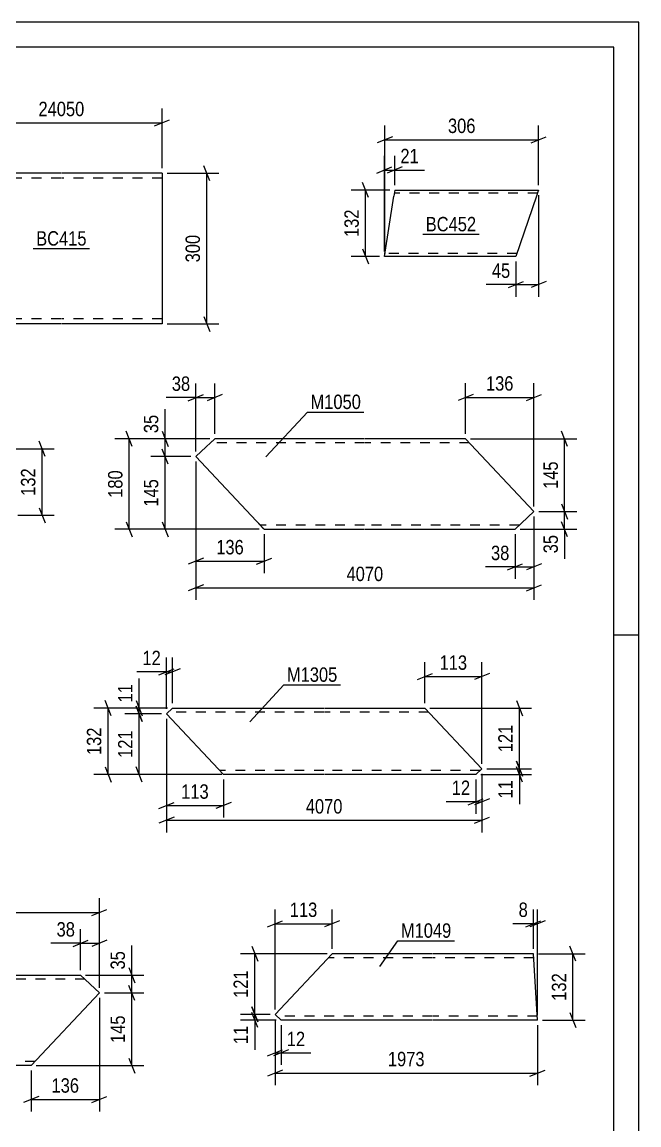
# Model space of a CAD drawing. Header units: millimetres. Extents: x 0 to 594, y 0 to 420.
# Drawn here: x 471.2 to 594, y 200.5 to 420 of the extents above; entities that cross this region are included whole.
import ezdxf

# ---------------------------------------------------------------- set-up
doc = ezdxf.new("R2010")
doc.units = ezdxf.units.MM
doc.linetypes.add('DXK_LINE_DOT2', pattern=[3.9198, 1.9599, -1.9599])
doc.styles.add('Arial Narrow', font='ARIALN.TTF', dxfattribs={"height": 0.2})

# ---------------------------------------------------------------- blocks, each defined once
blk = doc.blocks.new('Unknown-761544929-1135')
at = {"color": 5, "linetype": 'Continuous'}
for p, q in [((594, 420), (0, 420)), ((594, 0), (594, 420)), ((589, 415), (5, 415)), ((589, 5), (589, 415)), ((594, 298), (589, 298))]:
    blk.add_line(p, q, dxfattribs=at)
blk = doc.blocks.new('Part-761544929-9273 - 9272')
at = {"color": 2, "linetype": 'Continuous'}
for p, q in [((499.92, 282.35), (501.12, 283.48)), ((501.12, 283.48), (531.27, 283.48)), ((531.37, 283.48), (551.37, 283.48)), ((551.37, 283.48), (562.72, 271.41)), ((511.27, 270.28), (499.92, 282.35)), ((531.27, 270.28), (511.27, 270.28)), ((561.51, 270.28), (531.37, 270.28)), ((562.72, 271.41), (561.51, 270.28))]:
    blk.add_line(p, q, dxfattribs=at)
at = {"color": 7, "linetype": 'DXK_LINE_DOT2'}
for p, q in [((531.27, 282.68), (500.27, 282.68)), ((552.12, 282.68), (531.37, 282.68)), ((531.27, 271.08), (510.52, 271.08)), ((562.36, 271.08), (531.37, 271.08))]:
    blk.add_line(p, q, dxfattribs=at)
blk = doc.blocks.new('Part-761544929-9281 - 9280')
at = {"color": 2, "linetype": 'Continuous'}
for p, q in [((521.54, 222.53), (532.89, 234.6)), ((552.89, 234.6), (532.89, 234.6)), ((572.99, 234.6), (552.99, 234.6)), ((573.8, 221.4), (572.99, 234.6)), ((522.74, 221.4), (521.54, 222.53)), ((552.89, 221.4), (522.74, 221.4)), ((573.8, 221.4), (552.99, 221.4))]:
    blk.add_line(p, q, dxfattribs=at)
at = {"color": 7, "linetype": 'DXK_LINE_DOT2'}
for p, q in [((552.89, 233.8), (532.14, 233.8)), ((573.04, 233.8), (552.99, 233.8)), ((552.89, 222.2), (521.89, 222.2)), ((573.75, 222.2), (552.99, 222.2)), ((573.75, 222.2), (573.75, 222.26))]:
    blk.add_line(p, q, dxfattribs=at)
blk = doc.blocks.new('Part-761544929-9322 - 9321')
at = {"color": 2, "linetype": 'Continuous'}
for p, q in [((509.52, 337.07), (507.82, 335.47)), ((539.37, 337.07), (509.52, 337.07)), ((559.47, 337.07), (539.47, 337.07)), ((573.08, 322.6), (559.47, 337.07)), ((507.82, 335.47), (505.77, 333.54)), ((517.87, 320.67), (505.77, 333.54)), ((519.37, 319.07), (517.87, 320.67)), ((573.08, 322.6), (569.32, 319.07)), ((519.37, 319.07), (539.37, 319.07)), ((539.47, 319.07), (569.32, 319.07))]:
    blk.add_line(p, q, dxfattribs=at)
at = {"color": 7, "linetype": 'DXK_LINE_DOT2'}
for p, q in [((509.52, 337.07), (508.47, 336.08)), ((539.37, 336.27), (508.67, 336.27)), ((560.22, 336.27), (539.47, 336.27)), ((519.26, 319.19), (517.87, 320.67)), ((539.37, 319.87), (518.62, 319.87)), ((570.17, 319.87), (539.47, 319.87))]:
    blk.add_line(p, q, dxfattribs=at)
blk = doc.blocks.new('Part-761544929-9354 - 9353')
at = {"color": 2, "linetype": 'Continuous'}
for p, q in [((432.82, 213.95), (431.81, 230.35)), ((431.81, 230.35), (452.87, 230.35)), ((452.97, 230.35), (482.82, 230.35)), ((486.57, 226.81), (482.82, 230.35)), ((472.97, 212.35), (486.57, 226.81)), ((432.92, 212.35), (432.82, 213.95)), ((452.87, 212.35), (432.92, 212.35)), ((472.97, 212.35), (452.97, 212.35))]:
    blk.add_line(p, q, dxfattribs=at)
at = {"color": 7, "linetype": 'DXK_LINE_DOT2'}
for p, q in [((452.87, 229.55), (431.86, 229.55)), ((483.67, 229.55), (452.97, 229.55)), ((432.91, 212.47), (432.82, 213.95)), ((432.87, 213.15), (432.86, 213.21)), ((452.87, 213.15), (432.87, 213.15)), ((473.72, 213.15), (452.97, 213.15))]:
    blk.add_line(p, q, dxfattribs=at)
blk = doc.blocks.new('Part-761544929-9417 - 9416')
at = {"color": 2, "linetype": 'Continuous'}
for p, q in [((478.95, 389.92), (458.95, 389.92)), ((458.95, 361.92), (458.95, 389.92)), ((499.05, 389.92), (479.05, 389.92)), ((499.05, 389.92), (499.05, 359.92)), ((458.95, 361.92), (458.95, 359.92)), ((478.95, 359.92), (458.95, 359.92)), ((499.05, 359.92), (479.05, 359.92))]:
    blk.add_line(p, q, dxfattribs=at)
at = {"color": 7, "linetype": 'DXK_LINE_DOT2'}
for p, q in [((478.95, 388.92), (458.95, 388.92)), ((499.05, 388.92), (479.05, 388.92)), ((458.95, 360.07), (458.95, 361.92)), ((458.95, 360.92), (458.95, 361)), ((478.95, 360.92), (458.95, 360.92)), ((499.05, 360.92), (479.05, 360.92)), ((499.05, 360.92), (499.05, 361))]:
    blk.add_line(p, q, dxfattribs=at)
blk = doc.blocks.new('Part-761544929-16396 - 16395')
at = {"color": 2, "linetype": 'Continuous'}
for p, q in [((545.38, 386.57), (545.19, 385.37)), ((545.38, 386.57), (574.01, 386.57)), ((573.98, 386.47), (573.89, 386.21)), ((574.01, 386.57), (573.98, 386.47)), ((543.31, 373.37), (545.19, 385.37)), ((573.6, 385.37), (569.49, 373.37)), ((573.89, 386.21), (573.6, 385.37)), ((569.49, 373.37), (543.31, 373.37))]:
    blk.add_line(p, q, dxfattribs=at)
at = {"color": 7, "linetype": 'DXK_LINE_DOT2'}
for p, q in [((545.37, 386.47), (545.32, 386.21)), ((545.38, 386.57), (545.37, 386.47)), ((574.01, 386.57), (573.89, 386.21)), ((573.81, 385.97), (545.29, 385.97)), ((543.41, 374.01), (543.4, 373.97)), ((543.4, 373.97), (543.41, 374.01)), ((569.69, 373.97), (543.4, 373.97)), ((543.42, 374.11), (543.41, 374.01)), ((543.41, 374.01), (543.42, 374.11))]:
    blk.add_line(p, q, dxfattribs=at)
blk = doc.blocks.new('StraightDimension-761544929-9584 - 9272')
at = {"color": 7, "linetype": 'Continuous'}
for p, q in [((499.92, 281.35), (499.92, 258.76)), ((562.72, 270.41), (562.72, 258.76)), ((501.42, 261.76), (498.42, 260.56)), ((499.92, 261.16), (562.72, 261.16)), ((561.22, 260.56), (564.22, 261.76))]:
    blk.add_line(p, q, dxfattribs=at)
at = {"color": 0}
blk.add_wipeout([(535.57, 261.91), (535.57, 266.11), (527.06, 266.11), (527.06, 261.91)], dxfattribs=at)
at = {"color": 3, "style": 'Arial Narrow'}
blk.add_text('4070', height=2.863, dxfattribs=at).set_placement((527.66, 262.51))
blk = doc.blocks.new('StraightDimension-761544929-9560 - 9272')
at = {"color": 7, "linetype": 'Continuous'}
for p, q in [((551.37, 284.48), (551.37, 292.61)), ((562.72, 272.41), (562.72, 292.61)), ((549.87, 289.16), (552.87, 290.36)), ((551.37, 289.76), (562.72, 289.76)), ((564.22, 290.36), (561.22, 289.16))]:
    blk.add_line(p, q, dxfattribs=at)
at = {"color": 0}
blk.add_wipeout([(560.38, 290.51), (560.38, 294.71), (553.7, 294.71), (553.7, 290.51)], dxfattribs=at)
at = {"color": 3, "style": 'Arial Narrow'}
blk.add_text('113', height=2.863, dxfattribs=at).set_placement((554.3, 291.11))
blk = doc.blocks.new('StraightDimension-761544929-9552 - 9272')
at = {"color": 7, "linetype": 'Continuous'}
for p, q in [((562.72, 270.41), (562.72, 262.45)), ((561.51, 269.28), (561.51, 262.45)), ((560.01, 264.25), (563.01, 265.45)), ((564.22, 265.45), (561.22, 264.25)), ((561.51, 264.85), (562.72, 264.85))]:
    blk.add_line(p, q, dxfattribs=at)
at = {"color": 0}
blk.add_wipeout([(560.99, 265.6), (560.99, 269.8), (556.13, 269.8), (556.13, 265.6)], dxfattribs=at)
at = {"color": 7, "linetype": 'Continuous'}
blk.add_line((561.51, 264.85), (555.61, 264.85), dxfattribs=at)
blk.add_line((561.51, 264.85), (555.61, 264.85), dxfattribs=at)
at = {"color": 3, "style": 'Arial Narrow'}
blk.add_text('12', height=2.863, dxfattribs=at).set_placement((556.73, 266.2))
blk = doc.blocks.new('StraightDimension-761544929-17130 - 9272')
at = {"color": 7, "linetype": 'Continuous'}
for p, q in [((500.12, 283.48), (485.43, 283.48)), ((488.88, 281.98), (487.68, 284.98)), ((488.28, 270.28), (488.28, 283.48)), ((510.92, 270.28), (485.43, 270.28)), ((487.68, 271.78), (488.88, 268.78))]:
    blk.add_line(p, q, dxfattribs=at)
at = {"color": 0}
blk.add_wipeout([(487.53, 280.22), (483.33, 280.22), (483.33, 273.54), (487.53, 273.54)], dxfattribs=at)
at = {"color": 3, "style": 'Arial Narrow'}
blk.add_text('132', height=2.863, rotation=90.0002, dxfattribs=at).set_placement((486.93, 274.14))
blk = doc.blocks.new('StraightDimension-761544929-17097 - 9272')
at = {"color": 7, "linetype": 'Continuous'}
for p, q in [((500.12, 283.48), (491.64, 283.48)), ((493.89, 284.98), (495.09, 281.98)), ((495.09, 280.85), (493.89, 283.85)), ((494.49, 282.35), (494.49, 283.48)), ((498.92, 282.35), (491.64, 282.35))]:
    blk.add_line(p, q, dxfattribs=at)
at = {"color": 0}
blk.add_wipeout([(493.74, 288.86), (489.54, 288.86), (489.54, 284.01), (493.74, 284.01)], dxfattribs=at)
at = {"color": 7, "linetype": 'Continuous'}
blk.add_line((494.49, 283.48), (494.49, 289.39), dxfattribs=at)
blk.add_line((494.49, 283.48), (494.49, 289.39), dxfattribs=at)
at = {"color": 3, "style": 'Arial Narrow'}
blk.add_text('11', height=2.863, rotation=90.0002, dxfattribs=at).set_placement((493.14, 284.61))
blk = doc.blocks.new('StraightDimension-761544929-9564 - 9272')
at = {"color": 7, "linetype": 'Continuous'}
for p, q in [((499.92, 283.35), (499.92, 293.53)), ((501.12, 284.48), (501.12, 293.53)), ((498.42, 290.08), (501.42, 291.28)), ((502.62, 291.28), (499.62, 290.08)), ((499.92, 290.68), (501.12, 290.68))]:
    blk.add_line(p, q, dxfattribs=at)
at = {"color": 0}
blk.add_wipeout([(499.39, 291.43), (499.39, 295.63), (494.54, 295.63), (494.54, 291.43)], dxfattribs=at)
at = {"color": 7, "linetype": 'Continuous'}
blk.add_line((499.92, 290.68), (494.01, 290.68), dxfattribs=at)
blk.add_line((499.92, 290.68), (494.01, 290.68), dxfattribs=at)
at = {"color": 3, "style": 'Arial Narrow'}
blk.add_text('12', height=2.863, dxfattribs=at).set_placement((495.14, 292.03))
blk = doc.blocks.new('StraightDimension-761544929-9556 - 9272')
at = {"color": 7, "linetype": 'Continuous'}
for p, q in [((499.92, 281.35), (499.92, 261.7)), ((511.27, 269.28), (511.27, 261.7)), ((498.42, 263.5), (501.42, 264.7)), ((499.92, 264.1), (511.27, 264.1)), ((512.77, 264.7), (509.77, 263.5))]:
    blk.add_line(p, q, dxfattribs=at)
at = {"color": 0}
blk.add_wipeout([(508.94, 264.85), (508.94, 269.05), (502.25, 269.05), (502.25, 264.85)], dxfattribs=at)
at = {"color": 3, "style": 'Arial Narrow'}
blk.add_text('113', height=2.863, dxfattribs=at).set_placement((502.85, 265.45))
blk = doc.blocks.new('StraightDimension-761544929-17098 - 9272')
at = {"color": 7, "linetype": 'Continuous'}
for p, q in [((493.89, 283.85), (495.09, 280.85)), ((498.92, 282.35), (491.64, 282.35)), ((494.49, 270.28), (494.49, 282.35)), ((510.27, 270.28), (491.64, 270.28)), ((495.09, 268.78), (493.89, 271.78))]:
    blk.add_line(p, q, dxfattribs=at)
at = {"color": 0}
blk.add_wipeout([(493.74, 279.66), (489.54, 279.66), (489.54, 272.97), (493.74, 272.97)], dxfattribs=at)
at = {"color": 3, "style": 'Arial Narrow'}
blk.add_text('121', height=2.863, rotation=90.0002, dxfattribs=at).set_placement((493.14, 273.57))
blk = doc.blocks.new('StraightDimension-761544929-17147 - 9272')
at = {"color": 7, "linetype": 'Continuous'}
for p, q in [((552.37, 283.48), (572.6, 283.48)), ((569.6, 284.98), (570.8, 281.98)), ((570.2, 271.41), (570.2, 283.48)), ((570.8, 269.91), (569.6, 272.91)), ((563.72, 271.41), (572.6, 271.41))]:
    blk.add_line(p, q, dxfattribs=at)
at = {"color": 0}
blk.add_wipeout([(569.45, 280.79), (565.25, 280.79), (565.25, 274.11), (569.45, 274.11)], dxfattribs=at)
at = {"color": 3, "style": 'Arial Narrow'}
blk.add_text('121', height=2.863, rotation=90.0002, dxfattribs=at).set_placement((568.85, 274.71))
blk = doc.blocks.new('StraightDimension-761544929-17148 - 9272')
at = {"color": 7, "linetype": 'Continuous'}
for p, q in [((569.6, 272.91), (570.8, 269.91)), ((562.51, 270.28), (572.6, 270.28)), ((563.72, 271.41), (572.6, 271.41)), ((570.8, 268.78), (569.6, 271.78)), ((570.2, 270.28), (570.2, 271.41))]:
    blk.add_line(p, q, dxfattribs=at)
at = {"color": 0}
blk.add_wipeout([(569.45, 269.76), (565.25, 269.76), (565.25, 264.9), (569.45, 264.9)], dxfattribs=at)
at = {"color": 7, "linetype": 'Continuous'}
blk.add_line((570.2, 270.28), (570.2, 264.38), dxfattribs=at)
blk.add_line((570.2, 270.28), (570.2, 264.38), dxfattribs=at)
at = {"color": 3, "style": 'Arial Narrow'}
blk.add_text('11', height=2.863, rotation=90.0002, dxfattribs=at).set_placement((568.85, 265.5))
blk = doc.blocks.new('StraightDimension-761544929-9596 - 9280')
at = {"color": 7, "linetype": 'Continuous'}
for p, q in [((521.54, 221.53), (521.54, 212.47)), ((522.74, 220.4), (522.74, 212.47)), ((520.04, 214.27), (523.04, 215.47)), ((524.24, 215.47), (521.24, 214.27)), ((521.54, 214.87), (522.74, 214.87))]:
    blk.add_line(p, q, dxfattribs=at)
at = {"color": 0}
blk.add_wipeout([(528.12, 215.62), (528.12, 219.82), (523.27, 219.82), (523.27, 215.62)], dxfattribs=at)
at = {"color": 7, "linetype": 'Continuous'}
blk.add_line((522.74, 214.87), (528.65, 214.87), dxfattribs=at)
blk.add_line((522.74, 214.87), (528.65, 214.87), dxfattribs=at)
at = {"color": 3, "style": 'Arial Narrow'}
blk.add_text('12', height=2.863, dxfattribs=at).set_placement((523.87, 216.22))
blk = doc.blocks.new('StraightDimension-761544929-9588 - 9280')
at = {"color": 7, "linetype": 'Continuous'}
for p, q in [((572.99, 235.6), (572.99, 243.43)), ((573.8, 222.4), (573.8, 243.43)), ((571.49, 239.98), (574.49, 241.18)), ((575.3, 241.18), (572.3, 239.98)), ((572.99, 240.58), (573.8, 240.58))]:
    blk.add_line(p, q, dxfattribs=at)
at = {"color": 0}
blk.add_wipeout([(572.46, 241.33), (572.46, 245.53), (569.44, 245.53), (569.44, 241.33)], dxfattribs=at)
at = {"color": 7, "linetype": 'Continuous'}
blk.add_line((572.99, 240.58), (568.91, 240.58), dxfattribs=at)
blk.add_line((572.99, 240.58), (568.91, 240.58), dxfattribs=at)
at = {"color": 3, "style": 'Arial Narrow'}
blk.add_text('8', height=2.86, dxfattribs=at).set_placement((570.04, 241.93))
blk = doc.blocks.new('StraightDimension-761544929-9608 - 9280')
at = {"color": 7, "linetype": 'Continuous'}
for p, q in [((581.46, 233.1), (580.26, 236.1)), ((573.99, 234.6), (583.26, 234.6)), ((580.86, 221.4), (580.86, 234.6)), ((580.26, 222.9), (581.46, 219.9)), ((574.8, 221.4), (583.26, 221.4))]:
    blk.add_line(p, q, dxfattribs=at)
at = {"color": 0}
blk.add_wipeout([(580.11, 231.34), (575.91, 231.34), (575.91, 224.65), (580.11, 224.65)], dxfattribs=at)
at = {"color": 3, "style": 'Arial Narrow'}
blk.add_text('132', height=2.863, rotation=90.0002, dxfattribs=at).set_placement((579.51, 225.25))
blk = doc.blocks.new('StraightDimension-761544929-9592 - 9280')
at = {"color": 7, "linetype": 'Continuous'}
for p, q in [((521.54, 223.53), (521.54, 243.43)), ((532.89, 235.6), (532.89, 243.43)), ((520.04, 239.98), (523.04, 241.18)), ((521.54, 240.58), (532.89, 240.58)), ((534.39, 241.18), (531.39, 239.98))]:
    blk.add_line(p, q, dxfattribs=at)
at = {"color": 0}
blk.add_wipeout([(530.56, 241.33), (530.56, 245.53), (523.87, 245.53), (523.87, 241.33)], dxfattribs=at)
at = {"color": 3, "style": 'Arial Narrow'}
blk.add_text('113', height=2.863, dxfattribs=at).set_placement((524.47, 241.93))
blk = doc.blocks.new('StraightDimension-761544929-9614 - 9280')
at = {"color": 7, "linetype": 'Continuous'}
for p, q in [((521.54, 221.53), (521.54, 208.47)), ((573.8, 220.4), (573.8, 208.47)), ((523.04, 211.47), (520.04, 210.27)), ((521.54, 210.87), (573.8, 210.87)), ((572.3, 210.27), (575.3, 211.47))]:
    blk.add_line(p, q, dxfattribs=at)
at = {"color": 0}
blk.add_wipeout([(551.93, 211.62), (551.93, 215.82), (543.41, 215.82), (543.41, 211.62)], dxfattribs=at)
at = {"color": 3, "style": 'Arial Narrow'}
blk.add_text('1973', height=2.863, dxfattribs=at).set_placement((544.01, 212.22))
blk = doc.blocks.new('StraightDimension-761544929-17243 - 9280')
at = {"color": 7, "linetype": 'Continuous'}
for p, q in [((516.89, 236.1), (518.09, 233.1)), ((531.89, 234.6), (514.64, 234.6)), ((517.49, 222.53), (517.49, 234.6)), ((518.09, 221.03), (516.89, 224.03)), ((520.54, 222.53), (514.64, 222.53))]:
    blk.add_line(p, q, dxfattribs=at)
at = {"color": 0}
blk.add_wipeout([(516.74, 231.9), (512.54, 231.9), (512.54, 225.22), (516.74, 225.22)], dxfattribs=at)
at = {"color": 3, "style": 'Arial Narrow'}
blk.add_text('121', height=2.863, rotation=90.0002, dxfattribs=at).set_placement((516.14, 225.82))
blk = doc.blocks.new('StraightDimension-761544929-17244 - 9280')
at = {"color": 7, "linetype": 'Continuous'}
for p, q in [((516.89, 224.03), (518.09, 221.03)), ((520.54, 222.53), (514.64, 222.53)), ((518.09, 219.9), (516.89, 222.9)), ((517.49, 221.4), (517.49, 222.53)), ((521.74, 221.4), (514.64, 221.4))]:
    blk.add_line(p, q, dxfattribs=at)
at = {"color": 0}
blk.add_wipeout([(516.74, 220.87), (512.54, 220.87), (512.54, 216.01), (516.74, 216.01)], dxfattribs=at)
at = {"color": 7, "linetype": 'Continuous'}
blk.add_line((517.49, 221.4), (517.49, 215.49), dxfattribs=at)
blk.add_line((517.49, 221.4), (517.49, 215.49), dxfattribs=at)
at = {"color": 3, "style": 'Arial Narrow'}
blk.add_text('11', height=2.863, rotation=90.0002, dxfattribs=at).set_placement((516.14, 216.61))
blk = doc.blocks.new('StraightDimension-761544929-9674 - 9298')
at = {"color": 7, "linetype": 'Continuous'}
for p, q in [((475.76, 333.57), (474.56, 336.57)), ((456.32, 335.07), (477.56, 335.07)), ((475.16, 321.87), (475.16, 335.07)), ((474.56, 323.37), (475.76, 320.37)), ((470.35, 321.87), (477.56, 321.87))]:
    blk.add_line(p, q, dxfattribs=at)
at = {"color": 0}
blk.add_wipeout([(474.41, 331.81), (470.21, 331.81), (470.21, 325.12), (474.41, 325.12)], dxfattribs=at)
at = {"color": 3, "style": 'Arial Narrow'}
blk.add_text('132', height=2.863, rotation=90.0002, dxfattribs=at).set_placement((473.81, 325.72))
blk = doc.blocks.new('StraightDimension-761544929-9705 - 9321')
at = {"color": 7, "linetype": 'Continuous'}
for p, q in [((500.23, 332.04), (499.03, 335.04)), ((504.77, 333.54), (496.78, 333.54)), ((499.63, 319.07), (499.63, 333.54)), ((499.03, 320.57), (500.23, 317.57)), ((518.37, 319.07), (496.78, 319.07))]:
    blk.add_line(p, q, dxfattribs=at)
at = {"color": 0}
blk.add_wipeout([(498.88, 329.64), (494.68, 329.64), (494.68, 322.96), (498.88, 322.96)], dxfattribs=at)
at = {"color": 3, "style": 'Arial Narrow'}
blk.add_text('145', height=2.863, rotation=90.0002, dxfattribs=at).set_placement((498.28, 323.56))
blk = doc.blocks.new('StraightDimension-761544929-9713 - 9321')
at = {"color": 7, "linetype": 'Continuous'}
for p, q in [((578.6, 324.1), (579.8, 321.1)), ((574.08, 322.6), (581.6, 322.6)), ((579.8, 317.57), (578.6, 320.57)), ((579.2, 319.07), (579.2, 322.6)), ((570.32, 319.07), (581.6, 319.07))]:
    blk.add_line(p, q, dxfattribs=at)
at = {"color": 0}
blk.add_wipeout([(578.45, 318.54), (574.25, 318.54), (574.25, 313.69), (578.45, 313.69)], dxfattribs=at)
at = {"color": 7, "linetype": 'Continuous'}
blk.add_line((579.2, 319.07), (579.2, 313.16), dxfattribs=at)
blk.add_line((579.2, 319.07), (579.2, 313.16), dxfattribs=at)
at = {"color": 3, "style": 'Arial Narrow'}
blk.add_text('35', height=2.863, rotation=90.0002, dxfattribs=at).set_placement((577.85, 314.29))
blk = doc.blocks.new('StraightDimension-761544929-9700 - 9321')
at = {"color": 7, "linetype": 'Continuous'}
for p, q in [((505.77, 334.54), (505.77, 348.11)), ((509.52, 338.07), (509.52, 348.11)), ((504.27, 344.66), (507.27, 345.86)), ((505.77, 345.26), (509.52, 345.26)), ((511.02, 345.86), (508.02, 344.66))]:
    blk.add_line(p, q, dxfattribs=at)
at = {"color": 0}
blk.add_wipeout([(505.24, 346.01), (505.24, 350.21), (500.38, 350.21), (500.38, 346.01)], dxfattribs=at)
at = {"color": 7, "linetype": 'Continuous'}
blk.add_line((505.77, 345.26), (499.86, 345.26), dxfattribs=at)
blk.add_line((505.77, 345.26), (499.86, 345.26), dxfattribs=at)
at = {"color": 3, "style": 'Arial Narrow'}
blk.add_text('38', height=2.863, dxfattribs=at).set_placement((500.98, 346.61))
blk = doc.blocks.new('StraightDimension-761544929-9692 - 9321')
at = {"color": 7, "linetype": 'Continuous'}
for p, q in [((505.77, 332.54), (505.77, 310.33)), ((519.37, 318.07), (519.37, 310.33)), ((507.27, 313.33), (504.27, 312.13)), ((505.77, 312.73), (519.37, 312.73)), ((517.87, 312.13), (520.87, 313.33))]:
    blk.add_line(p, q, dxfattribs=at)
at = {"color": 0}
blk.add_wipeout([(515.91, 313.48), (515.91, 317.68), (509.23, 317.68), (509.23, 313.48)], dxfattribs=at)
at = {"color": 3, "style": 'Arial Narrow'}
blk.add_text('136', height=2.863, dxfattribs=at).set_placement((509.83, 314.08))
blk = doc.blocks.new('StraightDimension-761544929-9704 - 9321')
at = {"color": 7, "linetype": 'Continuous'}
for p, q in [((499.03, 338.57), (500.23, 335.57)), ((508.52, 337.07), (496.78, 337.07)), ((499.63, 333.54), (499.63, 337.07)), ((500.23, 332.04), (499.03, 335.04)), ((504.77, 333.54), (496.78, 333.54))]:
    blk.add_line(p, q, dxfattribs=at)
at = {"color": 0}
blk.add_wipeout([(498.88, 342.45), (494.68, 342.45), (494.68, 337.59), (498.88, 337.59)], dxfattribs=at)
at = {"color": 7, "linetype": 'Continuous'}
blk.add_line((499.63, 337.07), (499.63, 342.97), dxfattribs=at)
blk.add_line((499.63, 337.07), (499.63, 342.97), dxfattribs=at)
at = {"color": 3, "style": 'Arial Narrow'}
blk.add_text('35', height=2.863, rotation=90.0002, dxfattribs=at).set_placement((498.28, 338.19))
blk = doc.blocks.new('StraightDimension-761544929-9696 - 9321')
at = {"color": 7, "linetype": 'Continuous'}
for p, q in [((559.47, 338.07), (559.47, 348.16)), ((573.08, 323.6), (573.08, 348.16)), ((560.97, 345.91), (557.97, 344.71)), ((559.47, 345.31), (573.08, 345.31)), ((571.58, 344.71), (574.58, 345.91))]:
    blk.add_line(p, q, dxfattribs=at)
at = {"color": 0}
blk.add_wipeout([(569.62, 346.06), (569.62, 350.26), (562.93, 350.26), (562.93, 346.06)], dxfattribs=at)
at = {"color": 3, "style": 'Arial Narrow'}
blk.add_text('136', height=2.863, dxfattribs=at).set_placement((563.53, 346.66))
blk = doc.blocks.new('StraightDimension-761544929-9688 - 9321')
at = {"color": 7, "linetype": 'Continuous'}
for p, q in [((573.08, 321.6), (573.08, 309.18)), ((569.32, 318.07), (569.32, 309.18)), ((567.82, 310.98), (570.82, 312.18)), ((574.58, 312.18), (571.58, 310.98)), ((569.32, 311.58), (573.08, 311.58))]:
    blk.add_line(p, q, dxfattribs=at)
at = {"color": 0}
blk.add_wipeout([(568.8, 312.33), (568.8, 316.53), (563.94, 316.53), (563.94, 312.33)], dxfattribs=at)
at = {"color": 7, "linetype": 'Continuous'}
blk.add_line((569.32, 311.58), (563.42, 311.58), dxfattribs=at)
blk.add_line((569.32, 311.58), (563.42, 311.58), dxfattribs=at)
at = {"color": 3, "style": 'Arial Narrow'}
blk.add_text('38', height=2.863, dxfattribs=at).set_placement((564.54, 312.93))
blk = doc.blocks.new('StraightDimension-761544929-9712 - 9321')
at = {"color": 7, "linetype": 'Continuous'}
for p, q in [((579.8, 335.57), (578.6, 338.57)), ((560.47, 337.07), (581.6, 337.07)), ((579.2, 322.6), (579.2, 337.07)), ((578.6, 324.1), (579.8, 321.1)), ((574.08, 322.6), (581.6, 322.6))]:
    blk.add_line(p, q, dxfattribs=at)
at = {"color": 0}
blk.add_wipeout([(578.45, 333.18), (574.25, 333.18), (574.25, 326.49), (578.45, 326.49)], dxfattribs=at)
at = {"color": 3, "style": 'Arial Narrow'}
blk.add_text('145', height=2.863, rotation=90.0002, dxfattribs=at).set_placement((577.85, 327.09))
blk = doc.blocks.new('StraightDimension-761544929-9720 - 9321')
at = {"color": 7, "linetype": 'Continuous'}
for p, q in [((505.77, 332.54), (505.77, 305.01)), ((573.08, 321.6), (573.08, 305.01)), ((507.27, 308.01), (504.27, 306.81)), ((505.77, 307.41), (573.08, 307.41)), ((571.58, 306.81), (574.58, 308.01))]:
    blk.add_line(p, q, dxfattribs=at)
at = {"color": 0}
blk.add_wipeout([(543.68, 308.16), (543.68, 312.36), (535.17, 312.36), (535.17, 308.16)], dxfattribs=at)
at = {"color": 3, "style": 'Arial Narrow'}
blk.add_text('4070', height=2.863, dxfattribs=at).set_placement((535.77, 308.76))
blk = doc.blocks.new('StraightDimension-761544929-16939 - 9321')
at = {"color": 7, "linetype": 'Continuous'}
for p, q in [((493.1, 335.57), (491.9, 338.57)), ((508.52, 337.07), (489.65, 337.07)), ((492.5, 319.07), (492.5, 337.07)), ((491.9, 320.57), (493.1, 317.57)), ((518.37, 319.07), (489.65, 319.07))]:
    blk.add_line(p, q, dxfattribs=at)
at = {"color": 0}
blk.add_wipeout([(491.75, 331.41), (487.55, 331.41), (487.55, 324.73), (491.75, 324.73)], dxfattribs=at)
at = {"color": 3, "style": 'Arial Narrow'}
blk.add_text('180', height=2.863, rotation=90.0002, dxfattribs=at).set_placement((491.15, 325.33))
blk = doc.blocks.new('StraightDimension-761544929-9753 - 9353')
at = {"color": 7, "linetype": 'Continuous'}
for p, q in [((493.6, 225.31), (492.4, 228.31)), ((487.57, 226.81), (495.4, 226.81)), ((493, 212.35), (493, 226.81)), ((492.4, 213.85), (493.6, 210.85)), ((473.97, 212.35), (495.4, 212.35))]:
    blk.add_line(p, q, dxfattribs=at)
at = {"color": 0}
blk.add_wipeout([(492.25, 222.92), (488.05, 222.92), (488.05, 216.24), (492.25, 216.24)], dxfattribs=at)
at = {"color": 3, "style": 'Arial Narrow'}
blk.add_text('145', height=2.863, rotation=90.0002, dxfattribs=at).set_placement((491.65, 216.84))
blk = doc.blocks.new('StraightDimension-761544929-9752 - 9353')
at = {"color": 7, "linetype": 'Continuous'}
for p, q in [((492.4, 231.85), (493.6, 228.85)), ((483.82, 230.35), (495.4, 230.35)), ((493.6, 225.31), (492.4, 228.31)), ((493, 226.81), (493, 230.35)), ((487.57, 226.81), (495.4, 226.81))]:
    blk.add_line(p, q, dxfattribs=at)
at = {"color": 0}
blk.add_wipeout([(492.25, 235.73), (488.05, 235.73), (488.05, 230.87), (492.25, 230.87)], dxfattribs=at)
at = {"color": 7, "linetype": 'Continuous'}
blk.add_line((493, 230.35), (493, 236.25), dxfattribs=at)
blk.add_line((493, 230.35), (493, 236.25), dxfattribs=at)
at = {"color": 3, "style": 'Arial Narrow'}
blk.add_text('35', height=2.863, rotation=90.0002, dxfattribs=at).set_placement((491.65, 231.47))
blk = doc.blocks.new('StraightDimension-761544929-9748 - 9353')
at = {"color": 7, "linetype": 'Continuous'}
for p, q in [((482.82, 231.35), (482.82, 239.53)), ((486.57, 227.81), (486.57, 239.53)), ((481.32, 236.08), (484.32, 237.28)), ((488.07, 237.28), (485.07, 236.08)), ((482.82, 236.68), (486.57, 236.68))]:
    blk.add_line(p, q, dxfattribs=at)
at = {"color": 0}
blk.add_wipeout([(482.29, 237.43), (482.29, 241.63), (477.44, 241.63), (477.44, 237.43)], dxfattribs=at)
at = {"color": 7, "linetype": 'Continuous'}
blk.add_line((482.82, 236.68), (476.91, 236.68), dxfattribs=at)
blk.add_line((482.82, 236.68), (476.91, 236.68), dxfattribs=at)
at = {"color": 3, "style": 'Arial Narrow'}
blk.add_text('38', height=2.863, dxfattribs=at).set_placement((478.04, 238.03))
blk = doc.blocks.new('StraightDimension-761544929-9740 - 9353')
at = {"color": 7, "linetype": 'Continuous'}
for p, q in [((486.57, 225.81), (486.57, 203.21)), ((472.97, 211.35), (472.97, 203.21)), ((474.47, 206.21), (471.47, 205.01)), ((472.97, 205.61), (486.57, 205.61)), ((485.07, 205.01), (488.07, 206.21))]:
    blk.add_line(p, q, dxfattribs=at)
at = {"color": 0}
blk.add_wipeout([(483.11, 206.36), (483.11, 210.56), (476.43, 210.56), (476.43, 206.36)], dxfattribs=at)
at = {"color": 3, "style": 'Arial Narrow'}
blk.add_text('136', height=2.863, dxfattribs=at).set_placement((477.03, 206.96))
blk = doc.blocks.new('StraightDimension-761544929-9766 - 9353')
at = {"color": 7, "linetype": 'Continuous'}
for p, q in [((431.81, 231.35), (431.81, 245.68)), ((486.57, 227.81), (486.57, 245.68)), ((433.31, 243.43), (430.31, 242.23)), ((431.81, 242.83), (486.57, 242.83)), ((485.07, 242.23), (488.07, 243.43))]:
    blk.add_line(p, q, dxfattribs=at)
at = {"color": 0}
blk.add_wipeout([(463.45, 243.58), (463.45, 247.78), (454.93, 247.78), (454.93, 243.58)], dxfattribs=at)
at = {"color": 3, "style": 'Arial Narrow'}
blk.add_text('1950', height=2.863, dxfattribs=at).set_placement((455.53, 244.18))
blk = doc.blocks.new('StraightDimension-761544929-16375 - 9416')
at = {"color": 7, "linetype": 'Continuous'}
for p, q in [((508.53, 388.42), (507.33, 391.42)), ((500.05, 389.92), (510.33, 389.92)), ((507.93, 359.92), (507.93, 389.92)), ((500.05, 359.92), (510.33, 359.92)), ((507.33, 361.42), (508.53, 358.42))]:
    blk.add_line(p, q, dxfattribs=at)
at = {"color": 0}
blk.add_wipeout([(507.18, 378.26), (502.98, 378.26), (502.98, 371.58), (507.18, 371.58)], dxfattribs=at)
at = {"color": 3, "style": 'Arial Narrow'}
blk.add_text('300', height=2.863, rotation=90.0002, dxfattribs=at).set_placement((506.58, 372.18))
blk = doc.blocks.new('StraightDimension-761544929-9830 - 9416')
at = {"color": 7, "linetype": 'Continuous'}
for p, q in [((458.95, 390.92), (458.95, 402.77)), ((499.05, 390.92), (499.05, 402.77)), ((460.45, 400.52), (457.45, 399.32)), ((458.95, 399.92), (499.05, 399.92)), ((497.55, 399.32), (500.55, 400.52))]:
    blk.add_line(p, q, dxfattribs=at)
at = {"color": 0}
blk.add_wipeout([(484.17, 400.67), (484.17, 404.87), (473.83, 404.87), (473.83, 400.67)], dxfattribs=at)
at = {"color": 3, "style": 'Arial Narrow'}
blk.add_text('24050', height=2.863, dxfattribs=at).set_placement((474.43, 401.27))
blk = doc.blocks.new('StraightDimension-761544929-16498 - 16395')
at = {"color": 7, "linetype": 'Continuous'}
for p, q in [((544.38, 386.57), (536.71, 386.57)), ((540.16, 385.07), (538.96, 388.07)), ((539.56, 373.37), (539.56, 386.57)), ((542.31, 373.37), (536.71, 373.37)), ((538.96, 374.87), (540.16, 371.87))]:
    blk.add_line(p, q, dxfattribs=at)
at = {"color": 0}
blk.add_wipeout([(538.81, 383.31), (534.61, 383.31), (534.61, 376.62), (538.81, 376.62)], dxfattribs=at)
at = {"color": 3, "style": 'Arial Narrow'}
blk.add_text('132', height=2.863, rotation=90.0002, dxfattribs=at).set_placement((538.21, 377.22))
blk = doc.blocks.new('StraightDimension-761544929-16402 - 16395')
at = {"color": 7, "linetype": 'Continuous'}
for p, q in [((543.4, 374.97), (543.4, 399.42)), ((574.01, 387.57), (574.01, 399.42)), ((544.9, 397.17), (541.9, 395.97)), ((543.4, 396.57), (574.01, 396.57)), ((572.51, 395.97), (575.51, 397.17))]:
    blk.add_line(p, q, dxfattribs=at)
at = {"color": 0}
blk.add_wipeout([(562.05, 397.32), (562.05, 401.52), (555.37, 401.52), (555.37, 397.32)], dxfattribs=at)
at = {"color": 3, "style": 'Arial Narrow'}
blk.add_text('306', height=2.863, dxfattribs=at).set_placement((555.97, 397.92))
blk = doc.blocks.new('StraightDimension-761544929-16424 - 16395')
at = {"color": 7, "linetype": 'Continuous'}
for p, q in [((543.31, 374.37), (543.31, 393.41)), ((545.38, 387.57), (545.38, 393.41)), ((541.81, 389.96), (544.81, 391.16)), ((546.88, 391.16), (543.88, 389.96)), ((543.31, 390.56), (545.38, 390.56))]:
    blk.add_line(p, q, dxfattribs=at)
at = {"color": 0}
blk.add_wipeout([(550.76, 391.31), (550.76, 395.51), (545.9, 395.51), (545.9, 391.31)], dxfattribs=at)
at = {"color": 7, "linetype": 'Continuous'}
blk.add_line((545.38, 390.56), (551.29, 390.56), dxfattribs=at)
blk.add_line((545.38, 390.56), (551.29, 390.56), dxfattribs=at)
at = {"color": 3, "style": 'Arial Narrow'}
blk.add_text('21', height=2.863, dxfattribs=at).set_placement((546.5, 391.91))
blk = doc.blocks.new('StraightDimension-761544929-16454 - 16395')
at = {"color": 7, "linetype": 'Continuous'}
for p, q in [((574.01, 385.57), (574.01, 365.35)), ((569.49, 372.37), (569.49, 365.35)), ((567.99, 367.15), (570.99, 368.35)), ((569.49, 367.75), (574.01, 367.75)), ((575.51, 368.35), (572.51, 367.15))]:
    blk.add_line(p, q, dxfattribs=at)
at = {"color": 0}
blk.add_wipeout([(568.96, 368.5), (568.96, 372.7), (564.11, 372.7), (564.11, 368.5)], dxfattribs=at)
at = {"color": 7, "linetype": 'Continuous'}
blk.add_line((569.49, 367.75), (563.58, 367.75), dxfattribs=at)
blk.add_line((569.49, 367.75), (563.58, 367.75), dxfattribs=at)
at = {"color": 3, "style": 'Arial Narrow'}
blk.add_text('45', height=2.863, dxfattribs=at).set_placement((564.71, 369.1))
blk = doc.blocks.new('Mark-761544929-10093 - 9272')
at = {"color": 0}
blk.add_wipeout([(533.95, 288.72), (533.95, 291.72), (523.9, 291.72), (523.9, 288.72)], dxfattribs=at)
blk.add_wipeout([(533.95, 288.72), (533.95, 291.72), (523.9, 291.72), (523.9, 288.72)], dxfattribs=at)
at = {"color": 30, "linetype": 'Continuous'}
for p, q in [((516.51, 280.78), (523.3, 288.12)), ((523.3, 288.12), (534.55, 288.12))]:
    blk.add_line(p, q, dxfattribs=at)
at = {"color": 3, "style": 'Arial Narrow'}
blk.add_text('M1305', height=2.863, dxfattribs=at).set_placement((523.9, 288.72))
blk = doc.blocks.new('Mark-761544929-10096 - 9280')
at = {"color": 0}
blk.add_wipeout([(556.64, 237.79), (556.64, 240.79), (546.59, 240.79), (546.59, 237.79)], dxfattribs=at)
blk.add_wipeout([(556.64, 237.79), (556.64, 240.79), (546.59, 240.79), (546.59, 237.79)], dxfattribs=at)
at = {"color": 30, "linetype": 'Continuous'}
for p, q in [((542.42, 232.04), (545.99, 237.19)), ((545.99, 237.19), (557.24, 237.19))]:
    blk.add_line(p, q, dxfattribs=at)
at = {"color": 3, "style": 'Arial Narrow'}
blk.add_text('M1049', height=2.863, dxfattribs=at).set_placement((546.59, 237.79))
blk = doc.blocks.new('Mark-761544929-16888 - 9321')
at = {"color": 0}
blk.add_wipeout([(538.65, 343), (538.65, 346), (528.6, 346), (528.6, 343)], dxfattribs=at)
blk.add_wipeout([(538.65, 343), (538.65, 346), (528.6, 346), (528.6, 343)], dxfattribs=at)
at = {"color": 30, "linetype": 'Continuous'}
for p, q in [((519.71, 333.46), (528, 342.4)), ((528, 342.4), (539.25, 342.4))]:
    blk.add_line(p, q, dxfattribs=at)
at = {"color": 3, "style": 'Arial Narrow'}
blk.add_text('M1050', height=2.863, dxfattribs=at).set_placement((528.6, 343))
blk = doc.blocks.new('Mark-761544929-10130 - 9416')
at = {"color": 0}
blk.add_wipeout([(484.02, 375.52), (484.02, 378.52), (473.97, 378.52), (473.97, 375.52)], dxfattribs=at)
blk.add_wipeout([(484.02, 375.52), (484.02, 378.52), (473.97, 378.52), (473.97, 375.52)], dxfattribs=at)
at = {"color": 30, "linetype": 'Continuous'}
blk.add_line((473.37, 374.92), (484.62, 374.92), dxfattribs=at)
at = {"color": 3, "style": 'Arial Narrow'}
blk.add_text('BC415', height=2.863, dxfattribs=at).set_placement((473.97, 375.52))
blk = doc.blocks.new('Mark-761544929-17419 - 16395')
at = {"color": 0}
blk.add_wipeout([(561.59, 378.36), (561.59, 381.36), (551.54, 381.36), (551.54, 378.36)], dxfattribs=at)
blk.add_wipeout([(561.59, 378.36), (561.59, 381.36), (551.54, 381.36), (551.54, 378.36)], dxfattribs=at)
at = {"color": 30, "linetype": 'Continuous'}
blk.add_line((550.94, 377.76), (562.19, 377.76), dxfattribs=at)
at = {"color": 3, "style": 'Arial Narrow'}
blk.add_text('BC452', height=2.863, dxfattribs=at).set_placement((551.54, 378.36))

msp = doc.modelspace()

# ---------------------------------------------------------------- block references
for name in ['Unknown-761544929-1135', 'Part-761544929-9417 - 9416', 'Part-761544929-16396 - 16395', 'Part-761544929-9322 - 9321', 'Part-761544929-9273 - 9272', 'Part-761544929-9281 - 9280', 'Part-761544929-9354 - 9353']:
    msp.add_blockref(name, (0, 0))

# ---------------------------------------------------------------- next in the draw order: block references
for name in ['StraightDimension-761544929-16375 - 9416', 'StraightDimension-761544929-16498 - 16395', 'Mark-761544929-10130 - 9416', 'StraightDimension-761544929-9674 - 9298', 'StraightDimension-761544929-9705 - 9321', 'StraightDimension-761544929-9713 - 9321', 'StraightDimension-761544929-9584 - 9272', 'StraightDimension-761544929-9592 - 9280', 'StraightDimension-761544929-9588 - 9280', 'Mark-761544929-10096 - 9280', 'StraightDimension-761544929-9753 - 9353', 'StraightDimension-761544929-9596 - 9280']:
    msp.add_blockref(name, (0, 0))

# ---------------------------------------------------------------- next in the draw order: block references
for name in ['StraightDimension-761544929-9830 - 9416', 'StraightDimension-761544929-16402 - 16395', 'StraightDimension-761544929-9700 - 9321', 'StraightDimension-761544929-9696 - 9321', 'StraightDimension-761544929-9692 - 9321', 'StraightDimension-761544929-9688 - 9321', 'StraightDimension-761544929-9560 - 9272', 'Mark-761544929-10093 - 9272', 'StraightDimension-761544929-17130 - 9272', 'StraightDimension-761544929-9552 - 9272', 'StraightDimension-761544929-9752 - 9353', 'StraightDimension-761544929-9608 - 9280']:
    msp.add_blockref(name, (0, 0))

# ---------------------------------------------------------------- next in the draw order: block references
for name in ['StraightDimension-761544929-16424 - 16395', 'StraightDimension-761544929-16454 - 16395', 'StraightDimension-761544929-9704 - 9321', 'StraightDimension-761544929-9712 - 9321', 'StraightDimension-761544929-17097 - 9272', 'StraightDimension-761544929-17147 - 9272', 'StraightDimension-761544929-9748 - 9353', 'StraightDimension-761544929-9740 - 9353', 'StraightDimension-761544929-9614 - 9280']:
    msp.add_blockref(name, (0, 0))

# ---------------------------------------------------------------- next in the draw order: block references
for name in ['Mark-761544929-17419 - 16395', 'StraightDimension-761544929-9720 - 9321', 'StraightDimension-761544929-9564 - 9272', 'StraightDimension-761544929-9556 - 9272', 'StraightDimension-761544929-17148 - 9272', 'StraightDimension-761544929-9766 - 9353', 'StraightDimension-761544929-17243 - 9280']:
    msp.add_blockref(name, (0, 0))

# ---------------------------------------------------------------- next in the draw order: block references
for name in ['Mark-761544929-16888 - 9321', 'StraightDimension-761544929-16939 - 9321', 'StraightDimension-761544929-17098 - 9272', 'StraightDimension-761544929-17244 - 9280']:
    msp.add_blockref(name, (0, 0))

doc.saveas('drawing.dxf')
